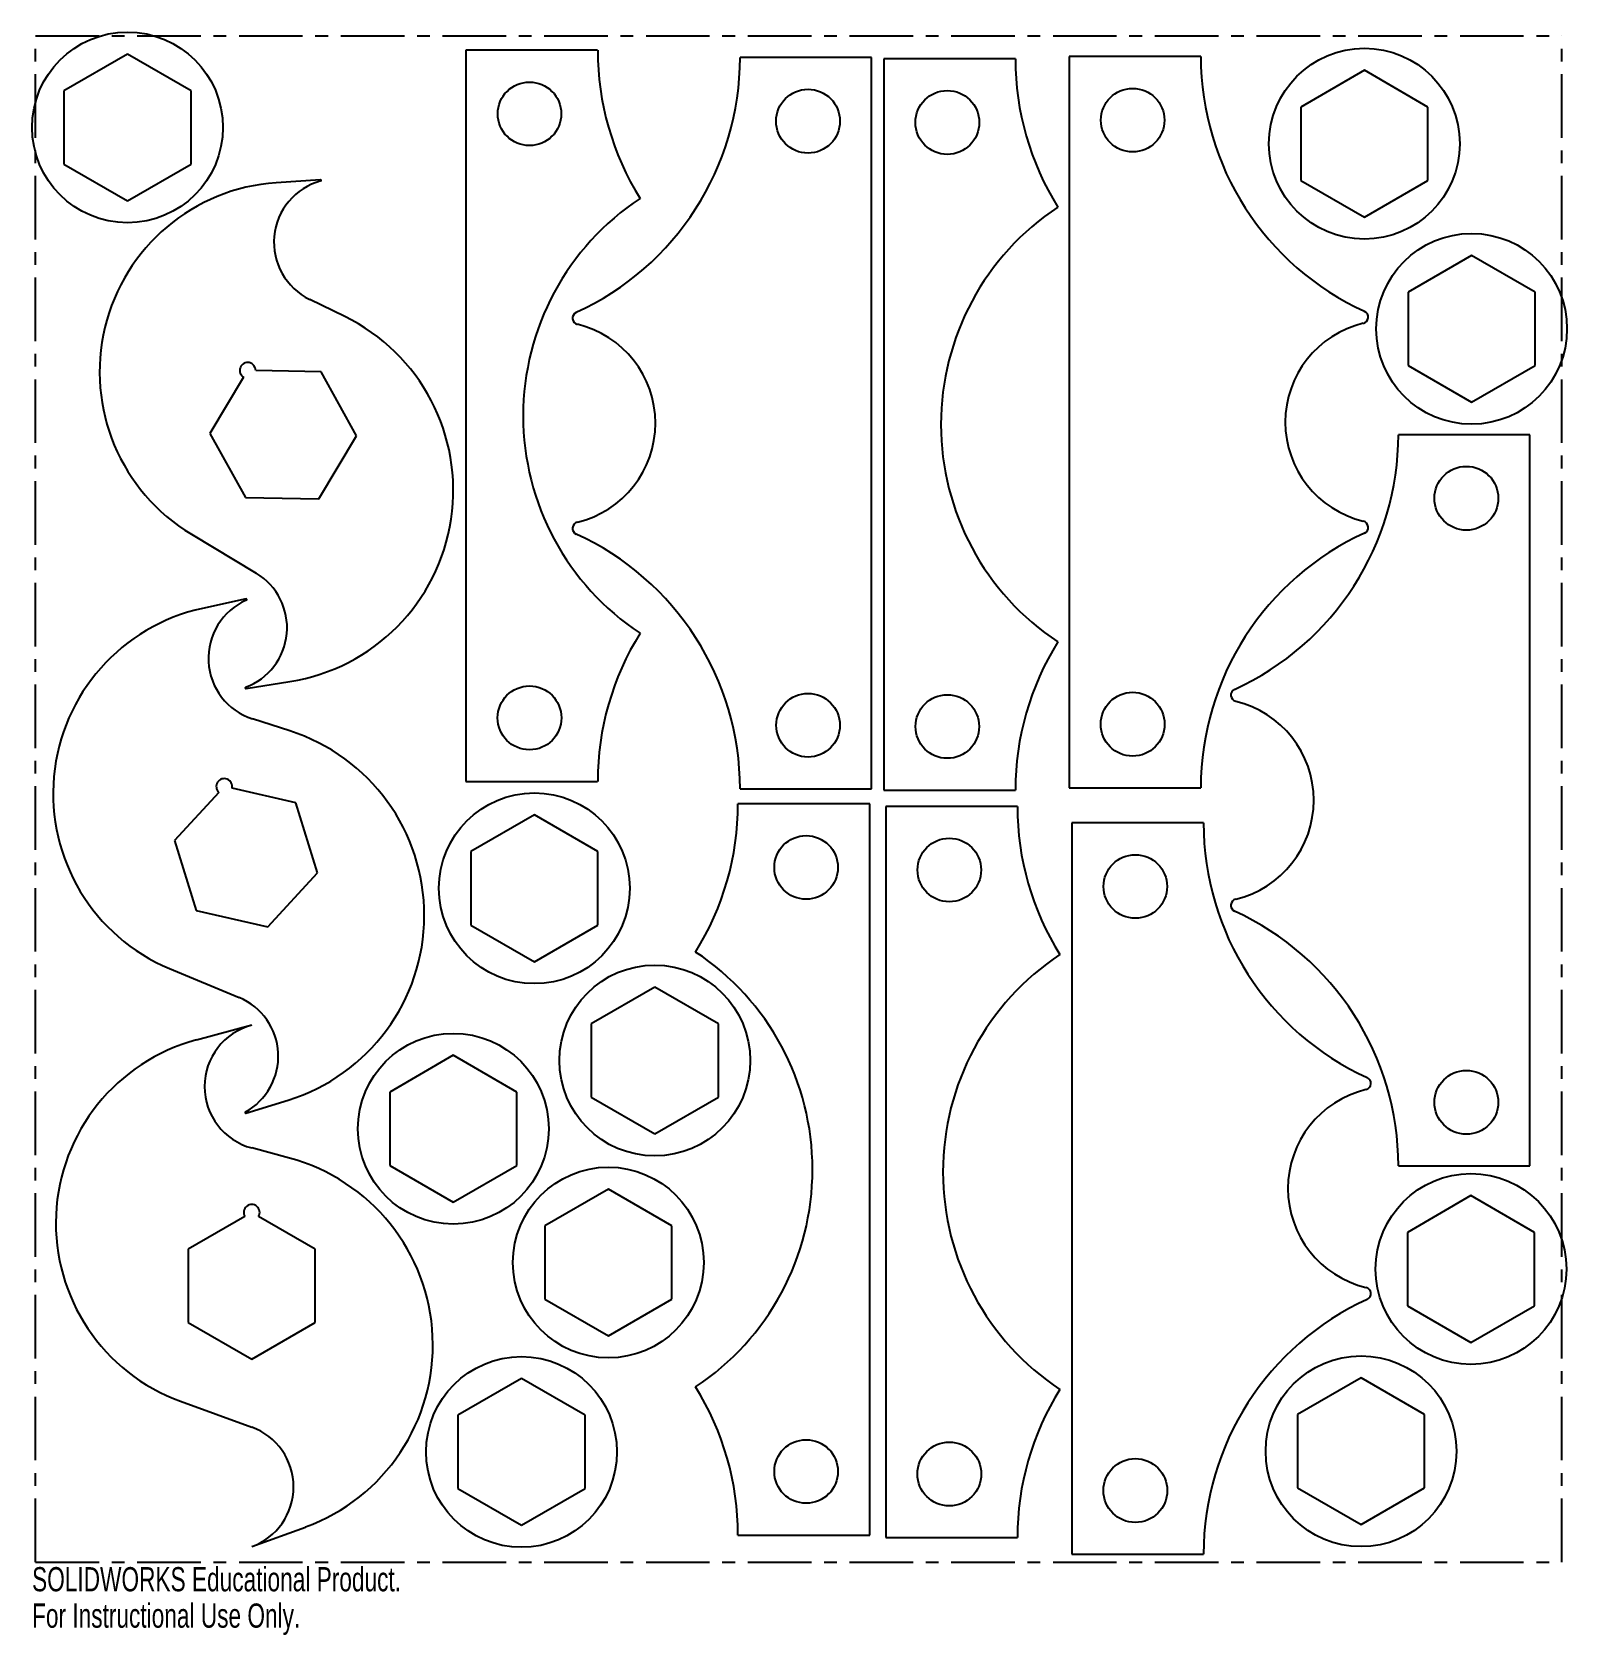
# Model space of a CAD drawing. Header units: inches. Extents: x 0 to 12, y -0.6 to 12.
import ezdxf

# ---------------------------------------------------------------- set-up
doc = ezdxf.new("R2010")
doc.units = ezdxf.units.IN
doc.header["$MEASUREMENT"] = 0
doc.linetypes.add('CENTERX2', pattern=[0.8, 0.5, -0.1, 0.1, -0.1])
doc.styles.add('SLDTEXTSTYLE0', font='TXT', dxfattribs={"width": 0.7})

msp = doc.modelspace()

# ---------------------------------------------------------------- linework, layer by layer
at = {"color": 7, "linetype": 'CENTERX2'}
for p, q in [((0, 0), (0, 12)), ((0, 12), (12, 12)), ((12, 0), (12, 12)), ((0, 0), (12, 0))]:
    msp.add_line(p, q, dxfattribs=at)
at = {"color": 7, "linetype": 'Continuous'}
for p, q in [((0.723, 11.858), (0.223, 11.57)), ((1.223, 11.57), (0.723, 11.858)), ((4.419, 11.888), (3.384, 11.888)), ((3.384, 11.888), (3.384, 6.138)), ((6.574, 11.83), (5.539, 11.83)), ((6.574, 6.08), (6.574, 11.83)), ((7.704, 11.82), (6.669, 11.82)), ((6.669, 11.82), (6.669, 6.07)), ((9.161, 11.838), (8.126, 11.838)), ((8.126, 11.838), (8.126, 6.088)), ((10.448, 11.73), (9.948, 11.441)), ((10.948, 11.441), (10.448, 11.73)), ((0.223, 11.57), (0.223, 10.992)), ((1.223, 10.992), (1.223, 11.57)), ((9.948, 11.441), (9.948, 10.864)), ((10.948, 10.864), (10.948, 11.441)), ((0.223, 10.992), (0.723, 10.704)), ((0.723, 10.704), (1.223, 10.992)), ((2.241, 10.87), (1.892, 10.846)), ((9.948, 10.864), (10.448, 10.575)), ((10.448, 10.575), (10.948, 10.864)), ((11.291, 10.275), (10.791, 9.986)), ((11.791, 9.986), (11.291, 10.275)), ((10.791, 9.986), (10.791, 9.409)), ((11.791, 9.409), (11.791, 9.986)), ((2.431, 9.794), (2.156, 9.929)), ((2.246, 9.36), (1.731, 9.369)), ((2.525, 8.855), (2.246, 9.36)), ((10.791, 9.409), (11.291, 9.12)), ((11.291, 9.12), (11.791, 9.409)), ((1.636, 9.316), (1.371, 8.875)), ((1.371, 8.875), (1.651, 8.37)), ((2.228, 8.36), (2.525, 8.855)), ((11.75, 8.865), (10.715, 8.865)), ((11.75, 3.115), (11.75, 8.865)), ((1.651, 8.37), (2.228, 8.36)), ((1.226, 8.082), (1.736, 7.775)), ((1.655, 7.573), (1.313, 7.499)), ((1.655, 6.868), (2, 6.923)), ((1.999, 6.536), (1.707, 6.63)), ((1.442, 6.052), (1.092, 5.674)), ((2.047, 5.971), (1.545, 6.084)), ((3.384, 6.138), (4.419, 6.138)), ((5.539, 6.08), (6.574, 6.08)), ((6.669, 6.07), (7.704, 6.07)), ((8.126, 6.088), (9.161, 6.088)), ((2.218, 5.42), (2.047, 5.971)), ((6.559, 5.962), (5.523, 5.962)), ((6.559, 0.212), (6.559, 5.962)), ((7.72, 5.942), (6.685, 5.942)), ((6.685, 5.942), (6.685, 0.192)), ((3.922, 5.875), (3.422, 5.586)), ((4.422, 5.586), (3.922, 5.875)), ((9.182, 5.812), (8.147, 5.812)), ((8.147, 5.812), (8.147, 0.062)), ((1.092, 5.674), (1.264, 5.123)), ((3.422, 5.586), (3.422, 5.009)), ((4.422, 5.009), (4.422, 5.586)), ((1.827, 4.995), (2.218, 5.42)), ((1.264, 5.123), (1.827, 4.995)), ((3.422, 5.009), (3.922, 4.72)), ((3.922, 4.72), (4.422, 5.009)), ((1.054, 4.667), (1.602, 4.438)), ((4.869, 4.521), (4.369, 4.232)), ((5.369, 4.232), (4.869, 4.521)), ((1.7, 4.222), (1.265, 4.105)), ((4.369, 4.232), (4.369, 3.655)), ((5.369, 3.655), (5.369, 4.232)), ((3.285, 3.985), (2.785, 3.696)), ((3.785, 3.696), (3.285, 3.985)), ((2.785, 3.696), (2.785, 3.119)), ((3.785, 3.119), (3.785, 3.696)), ((1.653, 3.529), (1.987, 3.633)), ((4.369, 3.655), (4.869, 3.366)), ((4.869, 3.366), (5.369, 3.655)), ((1.996, 3.176), (1.7, 3.256)), ((2.785, 3.119), (3.285, 2.83)), ((3.285, 2.83), (3.785, 3.119)), ((10.715, 3.115), (11.75, 3.115)), ((4.504, 2.932), (4.004, 2.644)), ((5.004, 2.644), (4.504, 2.932)), ((11.286, 2.881), (10.786, 2.592)), ((11.786, 2.592), (11.286, 2.881)), ((1.646, 2.718), (1.2, 2.46)), ((2.2, 2.46), (1.754, 2.718)), ((4.004, 2.644), (4.004, 2.066)), ((5.004, 2.066), (5.004, 2.644)), ((10.786, 2.592), (10.786, 2.015)), ((11.786, 2.015), (11.786, 2.592)), ((1.2, 2.46), (1.2, 1.883)), ((2.2, 1.883), (2.2, 2.46)), ((4.004, 2.066), (4.504, 1.778)), ((4.504, 1.778), (5.004, 2.066)), ((10.786, 2.015), (11.286, 1.726)), ((11.286, 1.726), (11.786, 2.015)), ((1.2, 1.883), (1.7, 1.594)), ((1.7, 1.594), (2.2, 1.883)), ((3.821, 1.443), (3.321, 1.155)), ((4.321, 1.155), (3.821, 1.443)), ((10.422, 1.449), (9.922, 1.16)), ((10.922, 1.16), (10.422, 1.449)), ((1.141, 1.265), (1.7, 1.061)), ((3.321, 1.155), (3.321, 0.577)), ((4.321, 0.577), (4.321, 1.155)), ((9.922, 1.16), (9.922, 0.583)), ((10.922, 0.583), (10.922, 1.16)), ((3.321, 0.577), (3.821, 0.289)), ((3.821, 0.289), (4.321, 0.577)), ((9.922, 0.583), (10.422, 0.294)), ((10.422, 0.294), (10.922, 0.583)), ((1.7, 0.122), (2.123, 0.275)), ((5.523, 0.212), (6.559, 0.212)), ((6.685, 0.192), (7.72, 0.192)), ((8.147, 0.062), (9.182, 0.062))]:
    msp.add_line(p, q, dxfattribs=at)
for centre, radius in [((0.723, 11.281), 0.75), ((10.448, 11.153), 0.75), ((3.884, 11.388), 0.25), ((6.074, 11.33), 0.251), ((7.169, 11.32), 0.251), ((8.626, 11.338), 0.25), ((11.291, 9.697), 0.75), ((11.25, 8.365), 0.251), ((3.884, 6.638), 0.251), ((6.074, 6.58), 0.25), ((7.169, 6.57), 0.25), ((8.626, 6.588), 0.251), ((3.922, 5.298), 0.75), ((6.059, 5.462), 0.25), ((7.185, 5.442), 0.25), ((8.647, 5.312), 0.25), ((4.869, 3.944), 0.75), ((3.285, 3.407), 0.75), ((11.25, 3.615), 0.251), ((4.504, 2.355), 0.75), ((11.286, 2.304), 0.75), ((3.821, 0.866), 0.75), ((10.422, 0.871), 0.75), ((6.059, 0.712), 0.25), ((7.185, 0.692), 0.251), ((8.647, 0.562), 0.251)]:
    msp.add_circle(centre, radius, dxfattribs=at)
for centre, radius, start, end in [((6.622, 11.888), 2.202, 180, 211.9495), ((3.337, 11.83), 2.202, 294.5533, 0), ((9.906, 11.82), 2.202, 180, 211.9495), ((11.364, 11.838), 2.202, 180, 245.4467), ((1.995, 9.359), 1.491, 93.9692, 238.9692), ((2.375, 10.378), 0.5, 105.3904, 243.9692), ((2.241, 10.865), 0.005, 285.3904, 93.9692), ((5.884, 9.013), 2.05, 123.4885, 236.5115), ((9.169, 8.945), 2.05, 123.4885, 236.5115), ((10.428, 9.789), 0.05, 283.5005, 65.4467), ((1.763, 8.427), 1.522, 278.9692, 63.9692), ((4.272, 9.781), 0.05, 114.5533, 256.4995), ((4.074, 8.955), 0.8, 283.5005, 76.4995), ((10.626, 8.963), 0.8, 103.5005, 256.4995), ((1.669, 9.37), 0.0625, 358.9692, 238.9692), ((8.513, 8.865), 2.202, 294.5533, 0), ((4.272, 8.128), 0.05, 103.5005, 245.4467), ((3.337, 6.08), 2.202, 0, 65.4467), ((11.364, 6.088), 2.202, 114.5533, 180), ((10.428, 8.136), 0.05, 294.5533, 76.4995), ((1.478, 7.347), 0.5, 290.3904, 58.9692), ((1.859, 7.106), 0.5, 113.6911, 252.2699), ((1.656, 7.568), 0.005, 293.6911, 102.2699), ((1.63, 6.042), 1.491, 102.2699, 247.2699), ((6.622, 6.138), 2.202, 148.0505, 180), ((9.906, 6.07), 2.202, 148.0505, 180), ((1.654, 6.873), 0.005, 110.3904, 278.9692), ((9.448, 6.817), 0.05, 114.5533, 256.4995), ((9.25, 5.99), 0.8, 283.5005, 76.4995), ((1.535, 5.086), 1.522, 287.2699, 72.2699), ((1.484, 6.098), 0.0625, 347.2699, 227.2699), ((3.321, 5.962), 2.202, 328.0505, 0), ((9.922, 5.942), 2.202, 180, 211.9495), ((11.385, 5.812), 2.202, 180, 245.4467), ((9.448, 5.164), 0.05, 103.5005, 245.4467), ((8.513, 3.115), 2.202, 0, 65.4467), ((4.059, 3.087), 2.05, 303.4885, 56.5115), ((9.185, 3.067), 2.05, 123.4885, 236.5115), ((1.409, 3.977), 0.5, 298.6911, 67.2699), ((1.829, 3.739), 0.5, 105, 255), ((1.651, 2.665), 1.491, 105, 250), ((10.449, 3.764), 0.05, 283.5005, 65.4467), ((10.647, 2.937), 0.8, 103.5005, 256.4995), ((1.652, 3.534), 0.005, 118.6911, 287.2699), ((1.602, 1.706), 1.522, 290, 75), ((1.7, 2.749), 0.0625, 330, 210), ((10.449, 2.111), 0.05, 294.5533, 76.4995), ((11.385, 0.062), 2.202, 114.5533, 180), ((3.321, 0.212), 2.202, 0, 31.9495), ((9.922, 0.192), 2.202, 148.0505, 180), ((1.529, 0.591), 0.5, 290, 70)]:
    msp.add_arc(centre, radius, start, end, dxfattribs=at)

# ---------------------------------------------------------------- texts
at = {"color": 7, "linetype": 'Continuous', "char_height": 0.1903, "attachment_point": 1, "style": 'SLDTEXTSTYLE0'}
for s, insert in [('SOLIDWORKS Educational Product.', (-0.027, -0.04)), ('For Instructional Use Only.', (-0.027, -0.326))]:
    msp.add_mtext(s, dxfattribs=dict(at, insert=insert))

doc.saveas('drawing.dxf')
